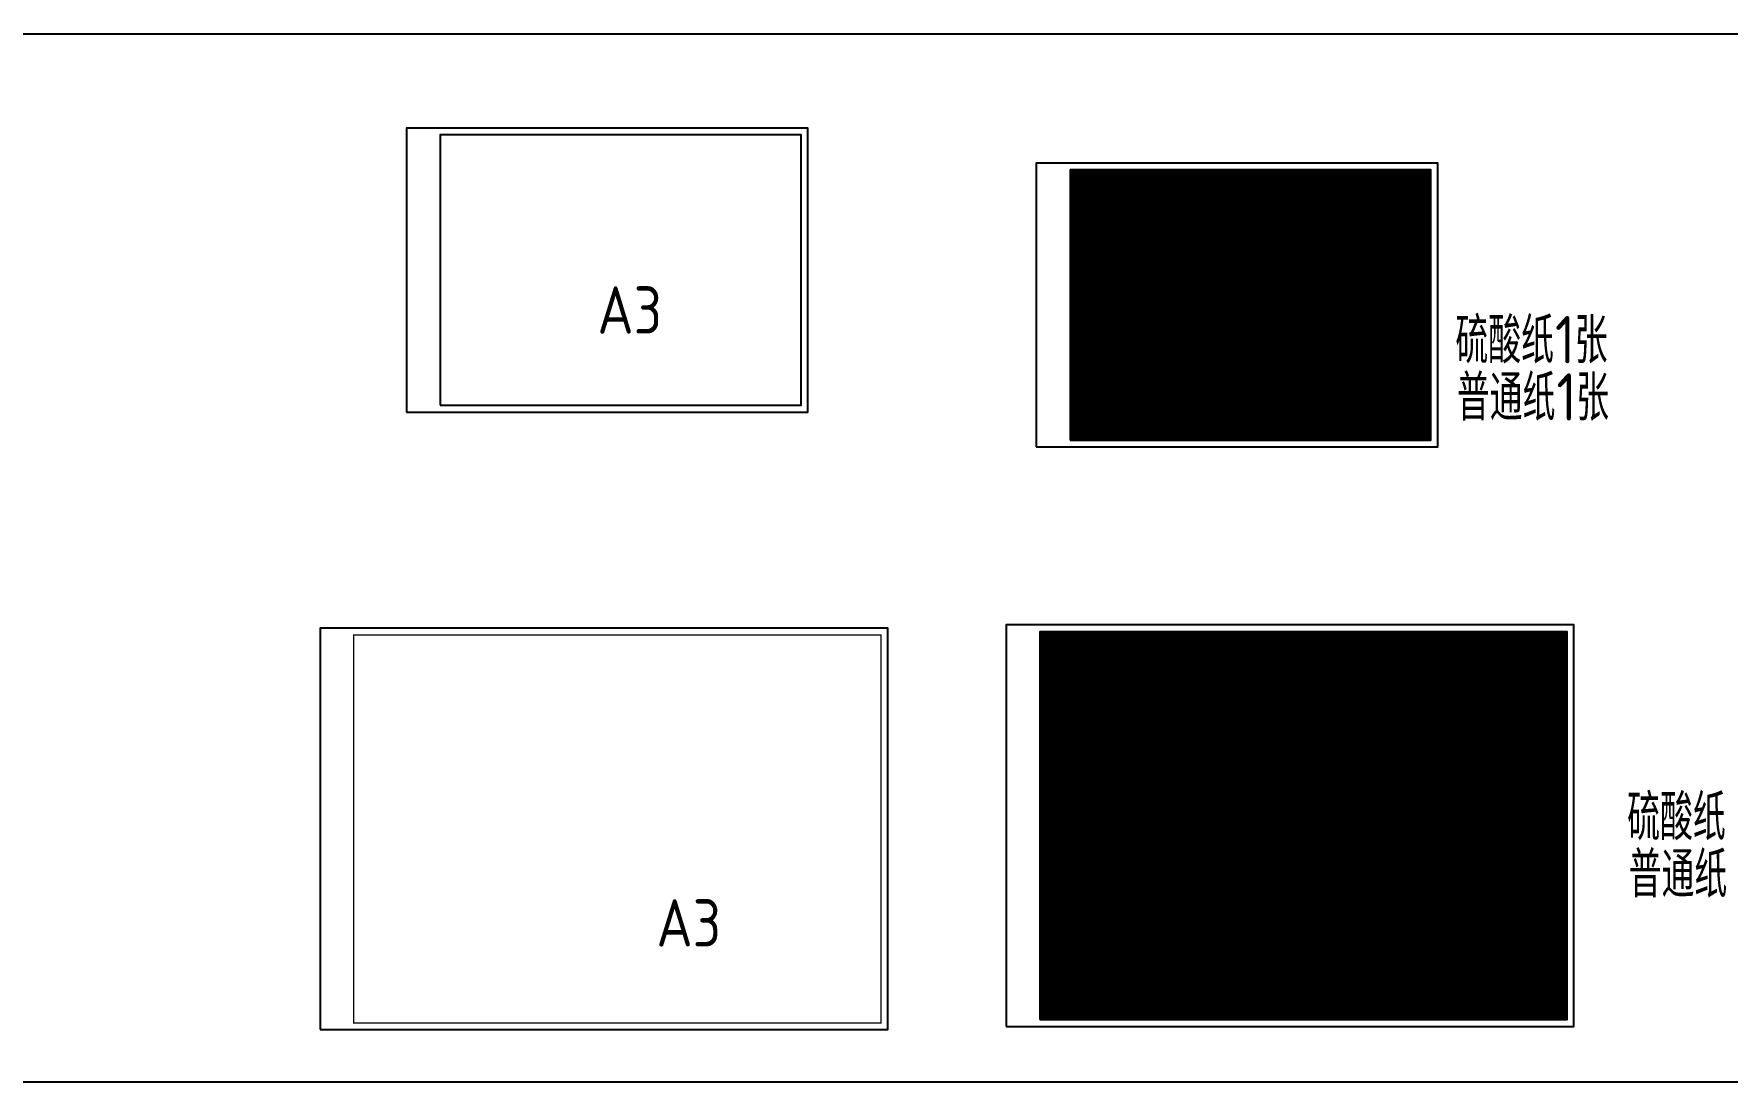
# Model space of a CAD drawing. Header units: millimetres. Extents: x 38046 to 69892, y 8139 to 15731.
# Drawn here: x 40067 to 41320, y 12621 to 13397 of the extents above; entities that cross this region are included whole.
import ezdxf

# ---------------------------------------------------------------- set-up
doc = ezdxf.new("R2010")
doc.units = ezdxf.units.MM
doc.header["$LTSCALE"] = 1000
doc.header["$MEASUREMENT"] = 0
doc.layers.get('0').update_dxf_attribs({"color": 3})
for name, color, linetype in [('PUB_TEXT', 3, 'Continuous'), ('PUB_TITLE', 4, 'Continuous'), ('图层3', 253, 'Continuous')]:
    doc.layers.add(name, color=color, linetype=linetype)
doc.layers.add('图层2', color=7, linetype='Continuous', true_color=0xd6d6d6)
doc.styles.get("Standard").update_dxf_attribs({"font": 'gbenor.shx', "bigfont": 'gbcbig.shx'})

msp = doc.modelspace()

# ---------------------------------------------------------------- linework, layer by layer
for points in [[(40834.1, 13096.3), (40834.1, 13296.3)], [(40847.5, 13096.3), (40847.5, 13296.3)], [(40860.8, 13096.3), (40860.8, 13296.3)], [(40874.1, 13096.3), (40874.1, 13296.3)], [(40887.5, 13096.3), (40887.5, 13296.3)], [(40900.8, 13096.3), (40900.8, 13296.3)], [(40914.1, 13096.3), (40914.1, 13296.3)], [(40927.5, 13096.3), (40927.5, 13296.3)], [(40940.8, 13096.3), (40940.8, 13296.3)], [(40954.1, 13096.3), (40954.1, 13296.3)], [(40954.1, 13096.3), (40954.1, 13296.3)], [(40967.5, 13096.3), (40967.5, 13296.3)], [(40980.8, 13096.3), (40980.8, 13296.3)], [(40994.1, 13096.3), (40994.1, 13296.3)], [(41007.5, 13096.3), (41007.5, 13296.3)], [(41020.8, 13096.3), (41020.8, 13296.3)], [(41034.1, 13096.3), (41034.1, 13296.3)], [(41047.5, 13096.3), (41047.5, 13296.3)], [(41060.8, 13096.3), (41060.8, 13296.3)], [(41074.1, 13096.3), (41074.1, 13296.3)], [(41087.5, 13096.3), (41087.5, 13296.3)], [(41100.8, 13283), (40833.8, 13283)], [(41100.8, 13269.6), (40833.8, 13269.6)], [(41100.8, 13256.3), (40833.8, 13256.3)], [(41100.8, 13243), (40833.8, 13243)], [(41100.8, 13229.6), (40833.8, 13229.6)], [(41100.8, 13216.3), (40833.8, 13216.3)], [(41100.8, 13203), (40833.8, 13203)], [(41100.8, 13189.6), (40833.8, 13189.6)], [(41100.8, 13176.3), (40833.8, 13176.3)], [(41100.8, 13163), (40833.8, 13163)], [(41100.8, 13149.6), (40833.8, 13149.6)], [(41100.8, 13136.3), (40833.8, 13136.3)], [(41100.8, 13123), (40833.8, 13123)], [(41100.8, 13109.6), (40833.8, 13109.6)], [(41100.8, 13096.3), (40833.8, 13096.3)], [(41100.8, 13096.3), (40833.8, 13096.3)], [(40814.9, 12667.6), (40814.9, 12954.6)], [(40828.2, 12667.6), (40828.2, 12954.6)], [(40841.5, 12667.6), (40841.5, 12954.6)], [(40854.9, 12667.6), (40854.9, 12954.6)], [(40868.2, 12667.6), (40868.2, 12954.6)], [(40881.5, 12667.6), (40881.5, 12954.6)], [(40894.9, 12667.6), (40894.9, 12954.6)], [(40894.9, 12667.6), (40894.9, 12954.6)], [(40908.2, 12667.6), (40908.2, 12954.6)], [(40921.5, 12667.6), (40921.5, 12954.6)], [(40934.9, 12667.6), (40934.9, 12954.6)], [(40934.9, 12667.6), (40934.9, 12954.6)], [(40948.2, 12667.6), (40948.2, 12954.6)], [(40961.5, 12667.6), (40961.5, 12954.6)], [(40974.9, 12667.6), (40974.9, 12954.6)], [(40988.2, 12667.6), (40988.2, 12954.6)], [(41001.5, 12667.6), (41001.5, 12954.6)], [(41014.9, 12667.6), (41014.9, 12954.6)], [(41028.2, 12667.6), (41028.2, 12954.6)], [(41041.5, 12667.6), (41041.5, 12954.6)], [(41054.9, 12667.6), (41054.9, 12954.6)], [(41054.9, 12667.6), (41054.9, 12954.6)], [(41068.2, 12667.6), (41068.2, 12954.6)], [(41081.5, 12667.6), (41081.5, 12954.6)], [(41094.9, 12667.6), (41094.9, 12954.6)], [(41108.2, 12667.6), (41108.2, 12954.6)], [(41121.5, 12667.6), (41121.5, 12954.6)], [(41134.9, 12667.6), (41134.9, 12954.6)], [(41148.2, 12667.6), (41148.2, 12954.6)], [(41161.5, 12667.6), (41161.5, 12954.6)], [(41174.9, 12667.6), (41174.9, 12954.6)], [(41188.2, 12667.6), (41188.2, 12954.6)], [(41201.5, 12941.2), (40811.5, 12941.2)], [(41201.5, 12927.9), (40811.5, 12927.9)], [(41201.5, 12914.6), (40811.5, 12914.6)], [(41201.5, 12901.2), (40811.5, 12901.2)], [(41201.5, 12887.9), (40811.5, 12887.9)], [(41201.5, 12874.6), (40811.5, 12874.6)], [(41201.5, 12861.2), (40811.5, 12861.2)], [(41201.5, 12847.9), (40811.5, 12847.9)], [(41201.5, 12834.6), (40811.5, 12834.6)], [(41201.5, 12821.2), (40811.5, 12821.2)], [(41201.5, 12807.9), (40811.5, 12807.9)], [(41201.5, 12794.6), (40811.5, 12794.6)], [(41201.5, 12781.2), (40811.5, 12781.2)], [(41201.5, 12767.9), (40811.5, 12767.9)], [(41201.5, 12754.6), (40811.5, 12754.6)], [(41201.5, 12754.6), (40811.5, 12754.6)], [(41201.5, 12754.6), (40811.5, 12754.6)], [(41201.5, 12741.2), (40811.5, 12741.2)], [(41201.5, 12727.9), (40811.5, 12727.9)], [(41201.5, 12714.6), (40811.5, 12714.6)], [(41201.5, 12701.2), (40811.5, 12701.2)], [(41201.5, 12687.9), (40811.5, 12687.9)], [(41201.5, 12674.6), (40811.5, 12674.6)]]:
    msp.add_lwpolyline(points)
at = {"layer": 'PUB_TITLE'}
for points in [[(40342.8, 13117.1), (40639.8, 13117.1), (40639.8, 13327.1), (40342.8, 13327.1)], [(40367.8, 13122.1), (40634.8, 13122.1), (40634.8, 13322.1), (40367.8, 13322.1)], [(40808.8, 13091.3), (41105.8, 13091.3), (41105.8, 13301.3), (40808.8, 13301.3)], [(40833.8, 13096.3), (41100.8, 13096.3), (41100.8, 13296.3), (40833.8, 13296.3)], [(40278.9, 12660.2), (40698.9, 12660.2), (40698.9, 12957.2), (40278.9, 12957.2)], [(40786.5, 12662.6), (41206.5, 12662.6), (41206.5, 12959.6), (40786.5, 12959.6)], [(40811.5, 12667.6), (41201.5, 12667.6), (41201.5, 12954.6), (40811.5, 12954.6)]]:
    msp.add_lwpolyline(points, close=True, dxfattribs=at)
at = {"layer": 'PUB_TITLE', "const_width": 1}
msp.add_lwpolyline([(40303.9, 12665.2), (40693.9, 12665.2), (40693.9, 12952.2), (40303.9, 12952.2)], close=True, dxfattribs=at)
at = {"layer": '图层2'}
for points in [[(41100.8, 13296.3), (40833.8, 13296.3)], [(41100.8, 13295), (40833.8, 13295)], [(41100.8, 13293.6), (40833.8, 13293.6)], [(41100.8, 13292.3), (40833.8, 13292.3)], [(40835.5, 13096.3), (40835.5, 13296.3)], [(40836.8, 13096.3), (40836.8, 13296.3)], [(40838.1, 13096.3), (40838.1, 13296.3)], [(40839.5, 13096.3), (40839.5, 13296.3)], [(40840.8, 13096.3), (40840.8, 13296.3)], [(40842.1, 13096.3), (40842.1, 13296.3)], [(40843.5, 13096.3), (40843.5, 13296.3)], [(40844.8, 13096.3), (40844.8, 13296.3)], [(40846.1, 13096.3), (40846.1, 13296.3)], [(40848.8, 13096.3), (40848.8, 13296.3)], [(40850.1, 13096.3), (40850.1, 13296.3)], [(40851.5, 13096.3), (40851.5, 13296.3)], [(40852.8, 13096.3), (40852.8, 13296.3)], [(40854.1, 13096.3), (40854.1, 13296.3)], [(40855.5, 13096.3), (40855.5, 13296.3)], [(40856.8, 13096.3), (40856.8, 13296.3)], [(40858.1, 13096.3), (40858.1, 13296.3)], [(40859.5, 13096.3), (40859.5, 13296.3)], [(40862.1, 13096.3), (40862.1, 13296.3)], [(40863.5, 13096.3), (40863.5, 13296.3)], [(40864.8, 13096.3), (40864.8, 13296.3)], [(40866.1, 13096.3), (40866.1, 13296.3)], [(40867.5, 13096.3), (40867.5, 13296.3)], [(40868.8, 13096.3), (40868.8, 13296.3)], [(40870.1, 13096.3), (40870.1, 13296.3)], [(40871.5, 13096.3), (40871.5, 13296.3)], [(40872.8, 13096.3), (40872.8, 13296.3)], [(40875.5, 13096.3), (40875.5, 13296.3)], [(40876.8, 13096.3), (40876.8, 13296.3)], [(40878.1, 13096.3), (40878.1, 13296.3)], [(40879.5, 13096.3), (40879.5, 13296.3)], [(40880.8, 13096.3), (40880.8, 13296.3)], [(40882.1, 13096.3), (40882.1, 13296.3)], [(40883.5, 13096.3), (40883.5, 13296.3)], [(40884.8, 13096.3), (40884.8, 13296.3)], [(40886.1, 13096.3), (40886.1, 13296.3)], [(40888.8, 13096.3), (40888.8, 13296.3)], [(40890.1, 13096.3), (40890.1, 13296.3)], [(40891.5, 13096.3), (40891.5, 13296.3)], [(40892.8, 13096.3), (40892.8, 13296.3)], [(40894.1, 13096.3), (40894.1, 13296.3)], [(40895.5, 13096.3), (40895.5, 13296.3)], [(40896.8, 13096.3), (40896.8, 13296.3)], [(40898.1, 13096.3), (40898.1, 13296.3)], [(40899.5, 13096.3), (40899.5, 13296.3)], [(40902.1, 13096.3), (40902.1, 13296.3)], [(40903.5, 13096.3), (40903.5, 13296.3)], [(40904.8, 13096.3), (40904.8, 13296.3)], [(40906.1, 13096.3), (40906.1, 13296.3)], [(40907.5, 13096.3), (40907.5, 13296.3)], [(40908.8, 13096.3), (40908.8, 13296.3)], [(40910.1, 13096.3), (40910.1, 13296.3)], [(40911.5, 13096.3), (40911.5, 13296.3)], [(40912.8, 13096.3), (40912.8, 13296.3)], [(40915.5, 13096.3), (40915.5, 13296.3)], [(40916.8, 13096.3), (40916.8, 13296.3)], [(40918.1, 13096.3), (40918.1, 13296.3)], [(40919.5, 13096.3), (40919.5, 13296.3)], [(40920.8, 13096.3), (40920.8, 13296.3)], [(40922.1, 13096.3), (40922.1, 13296.3)], [(40923.5, 13096.3), (40923.5, 13296.3)], [(40924.8, 13096.3), (40924.8, 13296.3)], [(40926.1, 13096.3), (40926.1, 13296.3)], [(40928.8, 13096.3), (40928.8, 13296.3)], [(40930.1, 13096.3), (40930.1, 13296.3)], [(40931.5, 13096.3), (40931.5, 13296.3)], [(40932.8, 13096.3), (40932.8, 13296.3)], [(40934.1, 13096.3), (40934.1, 13296.3)], [(40935.5, 13096.3), (40935.5, 13296.3)], [(40936.8, 13096.3), (40936.8, 13296.3)], [(40938.1, 13096.3), (40938.1, 13296.3)], [(40939.5, 13096.3), (40939.5, 13296.3)], [(40942.1, 13096.3), (40942.1, 13296.3)], [(40943.5, 13096.3), (40943.5, 13296.3)], [(40944.8, 13096.3), (40944.8, 13296.3)], [(40946.1, 13096.3), (40946.1, 13296.3)], [(40947.5, 13096.3), (40947.5, 13296.3)], [(40948.8, 13096.3), (40948.8, 13296.3)], [(40950.1, 13096.3), (40950.1, 13296.3)], [(40951.5, 13096.3), (40951.5, 13296.3)], [(40952.8, 13096.3), (40952.8, 13296.3)], [(40955.5, 13096.3), (40955.5, 13296.3)], [(40956.8, 13096.3), (40956.8, 13296.3)], [(40958.1, 13096.3), (40958.1, 13296.3)], [(40959.5, 13096.3), (40959.5, 13296.3)], [(40960.8, 13096.3), (40960.8, 13296.3)], [(40962.1, 13096.3), (40962.1, 13296.3)], [(40963.5, 13096.3), (40963.5, 13296.3)], [(40964.8, 13096.3), (40964.8, 13296.3)], [(40966.1, 13096.3), (40966.1, 13296.3)], [(40968.8, 13096.3), (40968.8, 13296.3)], [(40970.1, 13096.3), (40970.1, 13296.3)], [(40971.5, 13096.3), (40971.5, 13296.3)], [(40972.8, 13096.3), (40972.8, 13296.3)], [(40974.1, 13096.3), (40974.1, 13296.3)], [(40975.5, 13096.3), (40975.5, 13296.3)], [(40976.8, 13096.3), (40976.8, 13296.3)], [(40978.1, 13096.3), (40978.1, 13296.3)], [(40979.5, 13096.3), (40979.5, 13296.3)], [(40982.1, 13096.3), (40982.1, 13296.3)], [(40983.5, 13096.3), (40983.5, 13296.3)], [(40984.8, 13096.3), (40984.8, 13296.3)], [(40986.1, 13096.3), (40986.1, 13296.3)], [(40987.5, 13096.3), (40987.5, 13296.3)], [(40988.8, 13096.3), (40988.8, 13296.3)], [(40990.1, 13096.3), (40990.1, 13296.3)], [(40991.5, 13096.3), (40991.5, 13296.3)], [(40992.8, 13096.3), (40992.8, 13296.3)], [(40995.5, 13096.3), (40995.5, 13296.3)], [(40996.8, 13096.3), (40996.8, 13296.3)], [(40998.1, 13096.3), (40998.1, 13296.3)], [(40999.5, 13096.3), (40999.5, 13296.3)], [(41000.8, 13096.3), (41000.8, 13296.3)], [(41002.1, 13096.3), (41002.1, 13296.3)], [(41003.5, 13096.3), (41003.5, 13296.3)], [(41004.8, 13096.3), (41004.8, 13296.3)], [(41006.1, 13096.3), (41006.1, 13296.3)], [(41008.8, 13096.3), (41008.8, 13296.3)], [(41010.1, 13096.3), (41010.1, 13296.3)], [(41011.5, 13096.3), (41011.5, 13296.3)], [(41012.8, 13096.3), (41012.8, 13296.3)], [(41014.1, 13096.3), (41014.1, 13296.3)], [(41015.5, 13096.3), (41015.5, 13296.3)], [(41016.8, 13096.3), (41016.8, 13296.3)], [(41018.1, 13096.3), (41018.1, 13296.3)], [(41019.5, 13096.3), (41019.5, 13296.3)], [(41022.1, 13096.3), (41022.1, 13296.3)], [(41023.5, 13096.3), (41023.5, 13296.3)], [(41024.8, 13096.3), (41024.8, 13296.3)], [(41026.1, 13096.3), (41026.1, 13296.3)], [(41027.5, 13096.3), (41027.5, 13296.3)], [(41028.8, 13096.3), (41028.8, 13296.3)], [(41030.1, 13096.3), (41030.1, 13296.3)], [(41031.5, 13096.3), (41031.5, 13296.3)], [(41032.8, 13096.3), (41032.8, 13296.3)], [(41035.5, 13096.3), (41035.5, 13296.3)], [(41036.8, 13096.3), (41036.8, 13296.3)], [(41038.1, 13096.3), (41038.1, 13296.3)], [(41039.5, 13096.3), (41039.5, 13296.3)], [(41040.8, 13096.3), (41040.8, 13296.3)], [(41042.1, 13096.3), (41042.1, 13296.3)], [(41043.5, 13096.3), (41043.5, 13296.3)], [(41044.8, 13096.3), (41044.8, 13296.3)], [(41046.1, 13096.3), (41046.1, 13296.3)], [(41048.8, 13096.3), (41048.8, 13296.3)], [(41050.1, 13096.3), (41050.1, 13296.3)], [(41051.5, 13096.3), (41051.5, 13296.3)], [(41052.8, 13096.3), (41052.8, 13296.3)], [(41054.1, 13096.3), (41054.1, 13296.3)], [(41055.5, 13096.3), (41055.5, 13296.3)], [(41056.8, 13096.3), (41056.8, 13296.3)], [(41058.1, 13096.3), (41058.1, 13296.3)], [(41059.5, 13096.3), (41059.5, 13296.3)], [(41062.1, 13096.3), (41062.1, 13296.3)], [(41063.5, 13096.3), (41063.5, 13296.3)], [(41064.8, 13096.3), (41064.8, 13296.3)], [(41066.1, 13096.3), (41066.1, 13296.3)], [(41067.5, 13096.3), (41067.5, 13296.3)], [(41068.8, 13096.3), (41068.8, 13296.3)], [(41070.1, 13096.3), (41070.1, 13296.3)], [(41071.5, 13096.3), (41071.5, 13296.3)], [(41072.8, 13096.3), (41072.8, 13296.3)], [(41075.5, 13096.3), (41075.5, 13296.3)], [(41076.8, 13096.3), (41076.8, 13296.3)], [(41078.1, 13096.3), (41078.1, 13296.3)], [(41079.5, 13096.3), (41079.5, 13296.3)], [(41080.8, 13096.3), (41080.8, 13296.3)], [(41082.1, 13096.3), (41082.1, 13296.3)], [(41083.5, 13096.3), (41083.5, 13296.3)], [(41084.8, 13096.3), (41084.8, 13296.3)], [(41086.1, 13096.3), (41086.1, 13296.3)], [(41088.8, 13096.3), (41088.8, 13296.3)], [(41090.1, 13096.3), (41090.1, 13296.3)], [(41091.5, 13096.3), (41091.5, 13296.3)], [(41092.8, 13096.3), (41092.8, 13296.3)], [(41094.1, 13096.3), (41094.1, 13296.3)], [(41095.5, 13096.3), (41095.5, 13296.3)], [(41096.8, 13096.3), (41096.8, 13296.3)], [(41098.1, 13096.3), (41098.1, 13296.3)], [(41099.5, 13096.3), (41099.5, 13296.3)], [(41100.8, 13096.3), (41100.8, 13296.3)], [(41100.8, 13291), (40833.8, 13291)], [(41100.8, 13289.6), (40833.8, 13289.6)], [(41100.8, 13288.3), (40833.8, 13288.3)], [(41100.8, 13287), (40833.8, 13287)], [(41100.8, 13285.6), (40833.8, 13285.6)], [(41100.8, 13284.3), (40833.8, 13284.3)], [(41100.8, 13281.6), (40833.8, 13281.6)], [(41100.8, 13280.3), (40833.8, 13280.3)], [(41100.8, 13279), (40833.8, 13279)], [(41100.8, 13277.6), (40833.8, 13277.6)], [(41100.8, 13276.3), (40833.8, 13276.3)], [(41100.8, 13275), (40833.8, 13275)], [(41100.8, 13273.6), (40833.8, 13273.6)], [(41100.8, 13272.3), (40833.8, 13272.3)], [(41100.8, 13271), (40833.8, 13271)], [(41100.8, 13268.3), (40833.8, 13268.3)], [(41100.8, 13267), (40833.8, 13267)], [(41100.8, 13265.6), (40833.8, 13265.6)], [(41100.8, 13264.3), (40833.8, 13264.3)], [(41100.8, 13263), (40833.8, 13263)], [(41100.8, 13261.6), (40833.8, 13261.6)], [(41100.8, 13260.3), (40833.8, 13260.3)], [(41100.8, 13259), (40833.8, 13259)], [(41100.8, 13257.6), (40833.8, 13257.6)], [(41100.8, 13255), (40833.8, 13255)], [(41100.8, 13253.6), (40833.8, 13253.6)], [(41100.8, 13252.3), (40833.8, 13252.3)], [(41100.8, 13251), (40833.8, 13251)], [(41100.8, 13249.6), (40833.8, 13249.6)], [(41100.8, 13248.3), (40833.8, 13248.3)], [(41100.8, 13247), (40833.8, 13247)], [(41100.8, 13245.6), (40833.8, 13245.6)], [(41100.8, 13244.3), (40833.8, 13244.3)], [(41100.8, 13241.6), (40833.8, 13241.6)], [(41100.8, 13240.3), (40833.8, 13240.3)], [(41100.8, 13239), (40833.8, 13239)], [(41100.8, 13237.6), (40833.8, 13237.6)], [(41100.8, 13236.3), (40833.8, 13236.3)], [(41100.8, 13235), (40833.8, 13235)], [(41100.8, 13233.6), (40833.8, 13233.6)], [(41100.8, 13232.3), (40833.8, 13232.3)], [(41100.8, 13231), (40833.8, 13231)], [(41100.8, 13228.3), (40833.8, 13228.3)], [(41100.8, 13227), (40833.8, 13227)], [(41100.8, 13225.6), (40833.8, 13225.6)], [(41100.8, 13224.3), (40833.8, 13224.3)], [(41100.8, 13223), (40833.8, 13223)], [(41100.8, 13221.6), (40833.8, 13221.6)], [(41100.8, 13220.3), (40833.8, 13220.3)], [(41100.8, 13219), (40833.8, 13219)], [(41100.8, 13217.6), (40833.8, 13217.6)], [(41100.8, 13215), (40833.8, 13215)], [(41100.8, 13213.6), (40833.8, 13213.6)], [(41100.8, 13212.3), (40833.8, 13212.3)], [(41100.8, 13211), (40833.8, 13211)], [(41100.8, 13209.6), (40833.8, 13209.6)], [(41100.8, 13208.3), (40833.8, 13208.3)], [(41100.8, 13207), (40833.8, 13207)], [(41100.8, 13205.6), (40833.8, 13205.6)], [(41100.8, 13204.3), (40833.8, 13204.3)], [(41100.8, 13201.6), (40833.8, 13201.6)], [(41100.8, 13200.3), (40833.8, 13200.3)], [(41100.8, 13199), (40833.8, 13199)], [(41100.8, 13197.6), (40833.8, 13197.6)], [(41100.8, 13196.3), (40833.8, 13196.3)], [(41100.8, 13195), (40833.8, 13195)], [(41100.8, 13193.6), (40833.8, 13193.6)], [(41100.8, 13192.3), (40833.8, 13192.3)], [(41100.8, 13191), (40833.8, 13191)], [(41100.8, 13188.3), (40833.8, 13188.3)], [(41100.8, 13187), (40833.8, 13187)], [(41100.8, 13185.6), (40833.8, 13185.6)], [(41100.8, 13184.3), (40833.8, 13184.3)], [(41100.8, 13183), (40833.8, 13183)], [(41100.8, 13181.6), (40833.8, 13181.6)], [(41100.8, 13180.3), (40833.8, 13180.3)], [(41100.8, 13179), (40833.8, 13179)], [(41100.8, 13177.6), (40833.8, 13177.6)], [(41100.8, 13175), (40833.8, 13175)], [(41100.8, 13173.6), (40833.8, 13173.6)], [(41100.8, 13172.3), (40833.8, 13172.3)], [(41100.8, 13171), (40833.8, 13171)], [(41100.8, 13169.6), (40833.8, 13169.6)], [(41100.8, 13168.3), (40833.8, 13168.3)], [(41100.8, 13167), (40833.8, 13167)], [(41100.8, 13165.6), (40833.8, 13165.6)], [(41100.8, 13164.3), (40833.8, 13164.3)], [(41100.8, 13161.6), (40833.8, 13161.6)], [(41100.8, 13160.3), (40833.8, 13160.3)], [(41100.8, 13159), (40833.8, 13159)], [(41100.8, 13157.6), (40833.8, 13157.6)], [(41100.8, 13156.3), (40833.8, 13156.3)], [(41100.8, 13155), (40833.8, 13155)], [(41100.8, 13153.6), (40833.8, 13153.6)], [(41100.8, 13152.3), (40833.8, 13152.3)], [(41100.8, 13151), (40833.8, 13151)], [(41100.8, 13148.3), (40833.8, 13148.3)], [(41100.8, 13147), (40833.8, 13147)], [(41100.8, 13145.6), (40833.8, 13145.6)], [(41100.8, 13144.3), (40833.8, 13144.3)], [(41100.8, 13143), (40833.8, 13143)], [(41100.8, 13141.6), (40833.8, 13141.6)], [(41100.8, 13140.3), (40833.8, 13140.3)], [(41100.8, 13139), (40833.8, 13139)], [(41100.8, 13137.6), (40833.8, 13137.6)], [(41100.8, 13135), (40833.8, 13135)], [(41100.8, 13133.6), (40833.8, 13133.6)], [(41100.8, 13132.3), (40833.8, 13132.3)], [(41100.8, 13131), (40833.8, 13131)], [(41100.8, 13129.6), (40833.8, 13129.6)], [(41100.8, 13128.3), (40833.8, 13128.3)], [(41100.8, 13127), (40833.8, 13127)], [(41100.8, 13125.6), (40833.8, 13125.6)], [(41100.8, 13124.3), (40833.8, 13124.3)], [(41100.8, 13121.6), (40833.8, 13121.6)], [(41100.8, 13120.3), (40833.8, 13120.3)], [(41100.8, 13119), (40833.8, 13119)], [(41100.8, 13117.6), (40833.8, 13117.6)], [(41100.8, 13116.3), (40833.8, 13116.3)], [(41100.8, 13115), (40833.8, 13115)], [(41100.8, 13113.6), (40833.8, 13113.6)], [(41100.8, 13112.3), (40833.8, 13112.3)], [(41100.8, 13111), (40833.8, 13111)], [(41100.8, 13108.3), (40833.8, 13108.3)], [(41100.8, 13107), (40833.8, 13107)], [(41100.8, 13105.6), (40833.8, 13105.6)], [(41100.8, 13104.3), (40833.8, 13104.3)], [(41100.8, 13103), (40833.8, 13103)], [(41100.8, 13101.6), (40833.8, 13101.6)], [(41100.8, 13100.3), (40833.8, 13100.3)], [(41100.8, 13099), (40833.8, 13099)], [(41100.8, 13097.6), (40833.8, 13097.6)], [(41201.5, 12954.6), (40811.5, 12954.6)], [(40812.2, 12667.6), (40812.2, 12954.6)], [(40813.5, 12667.6), (40813.5, 12954.6)], [(40816.2, 12667.6), (40816.2, 12954.6)], [(40817.5, 12667.6), (40817.5, 12954.6)], [(40818.9, 12667.6), (40818.9, 12954.6)], [(40820.2, 12667.6), (40820.2, 12954.6)], [(40821.5, 12667.6), (40821.5, 12954.6)], [(40822.9, 12667.6), (40822.9, 12954.6)], [(40824.2, 12667.6), (40824.2, 12954.6)], [(40825.5, 12667.6), (40825.5, 12954.6)], [(40826.9, 12667.6), (40826.9, 12954.6)], [(40829.5, 12667.6), (40829.5, 12954.6)], [(40830.9, 12667.6), (40830.9, 12954.6)], [(40832.2, 12667.6), (40832.2, 12954.6)], [(40833.5, 12667.6), (40833.5, 12954.6)], [(40834.9, 12667.6), (40834.9, 12954.6)], [(40836.2, 12667.6), (40836.2, 12954.6)], [(40837.5, 12667.6), (40837.5, 12954.6)], [(40838.9, 12667.6), (40838.9, 12954.6)], [(40840.2, 12667.6), (40840.2, 12954.6)], [(40842.9, 12667.6), (40842.9, 12954.6)], [(40844.2, 12667.6), (40844.2, 12954.6)], [(40845.5, 12667.6), (40845.5, 12954.6)], [(40846.9, 12667.6), (40846.9, 12954.6)], [(40848.2, 12667.6), (40848.2, 12954.6)], [(40849.5, 12667.6), (40849.5, 12954.6)], [(40850.9, 12667.6), (40850.9, 12954.6)], [(40852.2, 12667.6), (40852.2, 12954.6)], [(40853.5, 12667.6), (40853.5, 12954.6)], [(40856.2, 12667.6), (40856.2, 12954.6)], [(40857.5, 12667.6), (40857.5, 12954.6)], [(40858.9, 12667.6), (40858.9, 12954.6)], [(40860.2, 12667.6), (40860.2, 12954.6)], [(40861.5, 12667.6), (40861.5, 12954.6)], [(40862.9, 12667.6), (40862.9, 12954.6)], [(40864.2, 12667.6), (40864.2, 12954.6)], [(40865.5, 12667.6), (40865.5, 12954.6)], [(40866.9, 12667.6), (40866.9, 12954.6)], [(40869.5, 12667.6), (40869.5, 12954.6)], [(40870.9, 12667.6), (40870.9, 12954.6)], [(40872.2, 12667.6), (40872.2, 12954.6)], [(40873.5, 12667.6), (40873.5, 12954.6)], [(40874.9, 12667.6), (40874.9, 12954.6)], [(40876.2, 12667.6), (40876.2, 12954.6)], [(40877.5, 12667.6), (40877.5, 12954.6)], [(40878.9, 12667.6), (40878.9, 12954.6)], [(40880.2, 12667.6), (40880.2, 12954.6)], [(40882.9, 12667.6), (40882.9, 12954.6)], [(40884.2, 12667.6), (40884.2, 12954.6)], [(40885.5, 12667.6), (40885.5, 12954.6)], [(40886.9, 12667.6), (40886.9, 12954.6)], [(40888.2, 12667.6), (40888.2, 12954.6)], [(40889.5, 12667.6), (40889.5, 12954.6)], [(40890.9, 12667.6), (40890.9, 12954.6)], [(40892.2, 12667.6), (40892.2, 12954.6)], [(40893.5, 12667.6), (40893.5, 12954.6)], [(40896.2, 12667.6), (40896.2, 12954.6)], [(40897.5, 12667.6), (40897.5, 12954.6)], [(40898.9, 12667.6), (40898.9, 12954.6)], [(40900.2, 12667.6), (40900.2, 12954.6)], [(40901.5, 12667.6), (40901.5, 12954.6)], [(40902.9, 12667.6), (40902.9, 12954.6)], [(40904.2, 12667.6), (40904.2, 12954.6)], [(40905.5, 12667.6), (40905.5, 12954.6)], [(40906.9, 12667.6), (40906.9, 12954.6)], [(40909.5, 12667.6), (40909.5, 12954.6)], [(40910.9, 12667.6), (40910.9, 12954.6)], [(40912.2, 12667.6), (40912.2, 12954.6)], [(40913.5, 12667.6), (40913.5, 12954.6)], [(40914.9, 12667.6), (40914.9, 12954.6)], [(40916.2, 12667.6), (40916.2, 12954.6)], [(40917.5, 12667.6), (40917.5, 12954.6)], [(40918.9, 12667.6), (40918.9, 12954.6)], [(40920.2, 12667.6), (40920.2, 12954.6)], [(40922.9, 12667.6), (40922.9, 12954.6)], [(40924.2, 12667.6), (40924.2, 12954.6)], [(40925.5, 12667.6), (40925.5, 12954.6)], [(40926.9, 12667.6), (40926.9, 12954.6)], [(40928.2, 12667.6), (40928.2, 12954.6)], [(40929.5, 12667.6), (40929.5, 12954.6)], [(40930.9, 12667.6), (40930.9, 12954.6)], [(40932.2, 12667.6), (40932.2, 12954.6)], [(40933.5, 12667.6), (40933.5, 12954.6)], [(40936.2, 12667.6), (40936.2, 12954.6)], [(40937.5, 12667.6), (40937.5, 12954.6)], [(40938.9, 12667.6), (40938.9, 12954.6)], [(40940.2, 12667.6), (40940.2, 12954.6)], [(40941.5, 12667.6), (40941.5, 12954.6)], [(40942.9, 12667.6), (40942.9, 12954.6)], [(40944.2, 12667.6), (40944.2, 12954.6)], [(40945.5, 12667.6), (40945.5, 12954.6)], [(40946.9, 12667.6), (40946.9, 12954.6)], [(40949.5, 12667.6), (40949.5, 12954.6)], [(40950.9, 12667.6), (40950.9, 12954.6)], [(40952.2, 12667.6), (40952.2, 12954.6)], [(40953.5, 12667.6), (40953.5, 12954.6)], [(40954.9, 12667.6), (40954.9, 12954.6)], [(40956.2, 12667.6), (40956.2, 12954.6)], [(40957.5, 12667.6), (40957.5, 12954.6)], [(40958.9, 12667.6), (40958.9, 12954.6)], [(40960.2, 12667.6), (40960.2, 12954.6)], [(40962.9, 12667.6), (40962.9, 12954.6)], [(40964.2, 12667.6), (40964.2, 12954.6)], [(40965.5, 12667.6), (40965.5, 12954.6)], [(40966.9, 12667.6), (40966.9, 12954.6)], [(40968.2, 12667.6), (40968.2, 12954.6)], [(40969.5, 12667.6), (40969.5, 12954.6)], [(40970.9, 12667.6), (40970.9, 12954.6)], [(40972.2, 12667.6), (40972.2, 12954.6)], [(40973.5, 12667.6), (40973.5, 12954.6)], [(40976.2, 12667.6), (40976.2, 12954.6)], [(40977.5, 12667.6), (40977.5, 12954.6)], [(40978.9, 12667.6), (40978.9, 12954.6)], [(40980.2, 12667.6), (40980.2, 12954.6)], [(40981.5, 12667.6), (40981.5, 12954.6)], [(40982.9, 12667.6), (40982.9, 12954.6)], [(40984.2, 12667.6), (40984.2, 12954.6)], [(40985.5, 12667.6), (40985.5, 12954.6)], [(40986.9, 12667.6), (40986.9, 12954.6)], [(40989.5, 12667.6), (40989.5, 12954.6)], [(40990.9, 12667.6), (40990.9, 12954.6)], [(40992.2, 12667.6), (40992.2, 12954.6)], [(40993.5, 12667.6), (40993.5, 12954.6)], [(40994.9, 12667.6), (40994.9, 12954.6)], [(40996.2, 12667.6), (40996.2, 12954.6)], [(40997.5, 12667.6), (40997.5, 12954.6)], [(40998.9, 12667.6), (40998.9, 12954.6)], [(41000.2, 12667.6), (41000.2, 12954.6)], [(41002.9, 12667.6), (41002.9, 12954.6)], [(41004.2, 12667.6), (41004.2, 12954.6)], [(41005.5, 12667.6), (41005.5, 12954.6)], [(41006.9, 12667.6), (41006.9, 12954.6)], [(41008.2, 12667.6), (41008.2, 12954.6)], [(41009.5, 12667.6), (41009.5, 12954.6)], [(41010.9, 12667.6), (41010.9, 12954.6)], [(41012.2, 12667.6), (41012.2, 12954.6)], [(41013.5, 12667.6), (41013.5, 12954.6)], [(41016.2, 12667.6), (41016.2, 12954.6)], [(41017.5, 12667.6), (41017.5, 12954.6)], [(41018.9, 12667.6), (41018.9, 12954.6)], [(41020.2, 12667.6), (41020.2, 12954.6)], [(41021.5, 12667.6), (41021.5, 12954.6)], [(41022.9, 12667.6), (41022.9, 12954.6)], [(41024.2, 12667.6), (41024.2, 12954.6)], [(41025.5, 12667.6), (41025.5, 12954.6)], [(41026.9, 12667.6), (41026.9, 12954.6)], [(41029.5, 12667.6), (41029.5, 12954.6)], [(41030.9, 12667.6), (41030.9, 12954.6)], [(41032.2, 12667.6), (41032.2, 12954.6)], [(41033.5, 12667.6), (41033.5, 12954.6)], [(41034.9, 12667.6), (41034.9, 12954.6)], [(41036.2, 12667.6), (41036.2, 12954.6)], [(41037.5, 12667.6), (41037.5, 12954.6)], [(41038.9, 12667.6), (41038.9, 12954.6)], [(41040.2, 12667.6), (41040.2, 12954.6)], [(41042.9, 12667.6), (41042.9, 12954.6)], [(41044.2, 12667.6), (41044.2, 12954.6)], [(41045.5, 12667.6), (41045.5, 12954.6)], [(41046.9, 12667.6), (41046.9, 12954.6)], [(41048.2, 12667.6), (41048.2, 12954.6)], [(41049.5, 12667.6), (41049.5, 12954.6)], [(41050.9, 12667.6), (41050.9, 12954.6)], [(41052.2, 12667.6), (41052.2, 12954.6)], [(41053.5, 12667.6), (41053.5, 12954.6)], [(41056.2, 12667.6), (41056.2, 12954.6)], [(41057.5, 12667.6), (41057.5, 12954.6)], [(41058.9, 12667.6), (41058.9, 12954.6)], [(41060.2, 12667.6), (41060.2, 12954.6)], [(41061.5, 12667.6), (41061.5, 12954.6)], [(41062.9, 12667.6), (41062.9, 12954.6)], [(41064.2, 12667.6), (41064.2, 12954.6)], [(41065.5, 12667.6), (41065.5, 12954.6)], [(41066.9, 12667.6), (41066.9, 12954.6)], [(41069.5, 12667.6), (41069.5, 12954.6)], [(41070.9, 12667.6), (41070.9, 12954.6)], [(41072.2, 12667.6), (41072.2, 12954.6)], [(41073.5, 12667.6), (41073.5, 12954.6)], [(41074.9, 12667.6), (41074.9, 12954.6)], [(41076.2, 12667.6), (41076.2, 12954.6)], [(41077.5, 12667.6), (41077.5, 12954.6)], [(41078.9, 12667.6), (41078.9, 12954.6)], [(41080.2, 12667.6), (41080.2, 12954.6)], [(41082.9, 12667.6), (41082.9, 12954.6)], [(41084.2, 12667.6), (41084.2, 12954.6)], [(41085.5, 12667.6), (41085.5, 12954.6)], [(41086.9, 12667.6), (41086.9, 12954.6)], [(41088.2, 12667.6), (41088.2, 12954.6)], [(41089.5, 12667.6), (41089.5, 12954.6)], [(41090.9, 12667.6), (41090.9, 12954.6)], [(41092.2, 12667.6), (41092.2, 12954.6)], [(41093.5, 12667.6), (41093.5, 12954.6)], [(41096.2, 12667.6), (41096.2, 12954.6)], [(41097.5, 12667.6), (41097.5, 12954.6)], [(41098.9, 12667.6), (41098.9, 12954.6)], [(41100.2, 12667.6), (41100.2, 12954.6)], [(41101.5, 12667.6), (41101.5, 12954.6)], [(41102.9, 12667.6), (41102.9, 12954.6)], [(41104.2, 12667.6), (41104.2, 12954.6)], [(41105.5, 12667.6), (41105.5, 12954.6)], [(41106.9, 12667.6), (41106.9, 12954.6)], [(41109.5, 12667.6), (41109.5, 12954.6)], [(41110.9, 12667.6), (41110.9, 12954.6)], [(41112.2, 12667.6), (41112.2, 12954.6)], [(41113.5, 12667.6), (41113.5, 12954.6)], [(41114.9, 12667.6), (41114.9, 12954.6)], [(41116.2, 12667.6), (41116.2, 12954.6)], [(41117.5, 12667.6), (41117.5, 12954.6)], [(41118.9, 12667.6), (41118.9, 12954.6)], [(41120.2, 12667.6), (41120.2, 12954.6)], [(41122.9, 12667.6), (41122.9, 12954.6)], [(41124.2, 12667.6), (41124.2, 12954.6)], [(41125.5, 12667.6), (41125.5, 12954.6)], [(41126.9, 12667.6), (41126.9, 12954.6)], [(41128.2, 12667.6), (41128.2, 12954.6)], [(41129.5, 12667.6), (41129.5, 12954.6)], [(41130.9, 12667.6), (41130.9, 12954.6)], [(41132.2, 12667.6), (41132.2, 12954.6)], [(41133.5, 12667.6), (41133.5, 12954.6)], [(41136.2, 12667.6), (41136.2, 12954.6)], [(41137.5, 12667.6), (41137.5, 12954.6)], [(41138.9, 12667.6), (41138.9, 12954.6)], [(41140.2, 12667.6), (41140.2, 12954.6)], [(41141.5, 12667.6), (41141.5, 12954.6)], [(41142.9, 12667.6), (41142.9, 12954.6)], [(41144.2, 12667.6), (41144.2, 12954.6)], [(41145.5, 12667.6), (41145.5, 12954.6)], [(41146.9, 12667.6), (41146.9, 12954.6)], [(41149.5, 12667.6), (41149.5, 12954.6)], [(41150.9, 12667.6), (41150.9, 12954.6)], [(41152.2, 12667.6), (41152.2, 12954.6)], [(41153.5, 12667.6), (41153.5, 12954.6)], [(41154.9, 12667.6), (41154.9, 12954.6)], [(41156.2, 12667.6), (41156.2, 12954.6)], [(41157.5, 12667.6), (41157.5, 12954.6)], [(41158.9, 12667.6), (41158.9, 12954.6)], [(41160.2, 12667.6), (41160.2, 12954.6)], [(41162.9, 12667.6), (41162.9, 12954.6)], [(41164.2, 12667.6), (41164.2, 12954.6)], [(41165.5, 12667.6), (41165.5, 12954.6)], [(41166.9, 12667.6), (41166.9, 12954.6)], [(41168.2, 12667.6), (41168.2, 12954.6)], [(41169.5, 12667.6), (41169.5, 12954.6)], [(41170.9, 12667.6), (41170.9, 12954.6)], [(41172.2, 12667.6), (41172.2, 12954.6)], [(41173.5, 12667.6), (41173.5, 12954.6)], [(41176.2, 12667.6), (41176.2, 12954.6)], [(41177.5, 12667.6), (41177.5, 12954.6)], [(41178.9, 12667.6), (41178.9, 12954.6)], [(41180.2, 12667.6), (41180.2, 12954.6)], [(41181.5, 12667.6), (41181.5, 12954.6)], [(41182.9, 12667.6), (41182.9, 12954.6)], [(41184.2, 12667.6), (41184.2, 12954.6)], [(41185.5, 12667.6), (41185.5, 12954.6)], [(41186.9, 12667.6), (41186.9, 12954.6)], [(41189.5, 12667.6), (41189.5, 12954.6)], [(41190.9, 12667.6), (41190.9, 12954.6)], [(41192.2, 12667.6), (41192.2, 12954.6)], [(41193.5, 12667.6), (41193.5, 12954.6)], [(41194.9, 12667.6), (41194.9, 12954.6)], [(41196.2, 12667.6), (41196.2, 12954.6)], [(41197.5, 12667.6), (41197.5, 12954.6)], [(41198.9, 12667.6), (41198.9, 12954.6)], [(41200.2, 12667.6), (41200.2, 12954.6)], [(41201.5, 12667.6), (41201.5, 12954.6)], [(41201.5, 12953.2), (40811.5, 12953.2)], [(41201.5, 12951.9), (40811.5, 12951.9)], [(41201.5, 12950.6), (40811.5, 12950.6)], [(41201.5, 12949.2), (40811.5, 12949.2)], [(41201.5, 12947.9), (40811.5, 12947.9)], [(41201.5, 12946.6), (40811.5, 12946.6)], [(41201.5, 12945.2), (40811.5, 12945.2)], [(41201.5, 12943.9), (40811.5, 12943.9)], [(41201.5, 12942.6), (40811.5, 12942.6)], [(41201.5, 12939.9), (40811.5, 12939.9)], [(41201.5, 12938.6), (40811.5, 12938.6)], [(41201.5, 12937.2), (40811.5, 12937.2)], [(41201.5, 12935.9), (40811.5, 12935.9)], [(41201.5, 12934.6), (40811.5, 12934.6)], [(41201.5, 12933.2), (40811.5, 12933.2)], [(41201.5, 12931.9), (40811.5, 12931.9)], [(41201.5, 12930.6), (40811.5, 12930.6)], [(41201.5, 12929.2), (40811.5, 12929.2)], [(41201.5, 12926.6), (40811.5, 12926.6)], [(41201.5, 12925.2), (40811.5, 12925.2)], [(41201.5, 12923.9), (40811.5, 12923.9)], [(41201.5, 12922.6), (40811.5, 12922.6)], [(41201.5, 12921.2), (40811.5, 12921.2)], [(41201.5, 12919.9), (40811.5, 12919.9)], [(41201.5, 12918.6), (40811.5, 12918.6)], [(41201.5, 12917.2), (40811.5, 12917.2)], [(41201.5, 12915.9), (40811.5, 12915.9)], [(41201.5, 12913.2), (40811.5, 12913.2)], [(41201.5, 12911.9), (40811.5, 12911.9)], [(41201.5, 12910.6), (40811.5, 12910.6)], [(41201.5, 12909.2), (40811.5, 12909.2)], [(41201.5, 12907.9), (40811.5, 12907.9)], [(41201.5, 12906.6), (40811.5, 12906.6)], [(41201.5, 12905.2), (40811.5, 12905.2)], [(41201.5, 12903.9), (40811.5, 12903.9)], [(41201.5, 12902.6), (40811.5, 12902.6)], [(41201.5, 12899.9), (40811.5, 12899.9)], [(41201.5, 12898.6), (40811.5, 12898.6)], [(41201.5, 12897.2), (40811.5, 12897.2)], [(41201.5, 12895.9), (40811.5, 12895.9)], [(41201.5, 12894.6), (40811.5, 12894.6)], [(41201.5, 12893.2), (40811.5, 12893.2)], [(41201.5, 12891.9), (40811.5, 12891.9)], [(41201.5, 12890.6), (40811.5, 12890.6)], [(41201.5, 12889.2), (40811.5, 12889.2)], [(41201.5, 12886.6), (40811.5, 12886.6)], [(41201.5, 12885.2), (40811.5, 12885.2)], [(41201.5, 12883.9), (40811.5, 12883.9)], [(41201.5, 12882.6), (40811.5, 12882.6)], [(41201.5, 12881.2), (40811.5, 12881.2)], [(41201.5, 12879.9), (40811.5, 12879.9)], [(41201.5, 12878.6), (40811.5, 12878.6)], [(41201.5, 12877.2), (40811.5, 12877.2)], [(41201.5, 12875.9), (40811.5, 12875.9)], [(41201.5, 12873.2), (40811.5, 12873.2)], [(41201.5, 12871.9), (40811.5, 12871.9)], [(41201.5, 12870.6), (40811.5, 12870.6)], [(41201.5, 12869.2), (40811.5, 12869.2)], [(41201.5, 12867.9), (40811.5, 12867.9)], [(41201.5, 12866.6), (40811.5, 12866.6)], [(41201.5, 12865.2), (40811.5, 12865.2)], [(41201.5, 12863.9), (40811.5, 12863.9)], [(41201.5, 12862.6), (40811.5, 12862.6)], [(41201.5, 12859.9), (40811.5, 12859.9)], [(41201.5, 12858.6), (40811.5, 12858.6)], [(41201.5, 12857.2), (40811.5, 12857.2)], [(41201.5, 12855.9), (40811.5, 12855.9)], [(41201.5, 12854.6), (40811.5, 12854.6)], [(41201.5, 12853.2), (40811.5, 12853.2)], [(41201.5, 12851.9), (40811.5, 12851.9)], [(41201.5, 12850.6), (40811.5, 12850.6)], [(41201.5, 12849.2), (40811.5, 12849.2)], [(41201.5, 12846.6), (40811.5, 12846.6)], [(41201.5, 12845.2), (40811.5, 12845.2)], [(41201.5, 12843.9), (40811.5, 12843.9)], [(41201.5, 12842.6), (40811.5, 12842.6)], [(41201.5, 12841.2), (40811.5, 12841.2)], [(41201.5, 12839.9), (40811.5, 12839.9)], [(41201.5, 12838.6), (40811.5, 12838.6)], [(41201.5, 12837.2), (40811.5, 12837.2)], [(41201.5, 12835.9), (40811.5, 12835.9)], [(41201.5, 12833.2), (40811.5, 12833.2)], [(41201.5, 12831.9), (40811.5, 12831.9)], [(41201.5, 12830.6), (40811.5, 12830.6)], [(41201.5, 12829.2), (40811.5, 12829.2)], [(41201.5, 12827.9), (40811.5, 12827.9)], [(41201.5, 12826.6), (40811.5, 12826.6)], [(41201.5, 12825.2), (40811.5, 12825.2)], [(41201.5, 12823.9), (40811.5, 12823.9)], [(41201.5, 12822.6), (40811.5, 12822.6)], [(41201.5, 12819.9), (40811.5, 12819.9)], [(41201.5, 12818.6), (40811.5, 12818.6)], [(41201.5, 12817.2), (40811.5, 12817.2)], [(41201.5, 12815.9), (40811.5, 12815.9)], [(41201.5, 12814.6), (40811.5, 12814.6)], [(41201.5, 12813.2), (40811.5, 12813.2)], [(41201.5, 12811.9), (40811.5, 12811.9)], [(41201.5, 12810.6), (40811.5, 12810.6)], [(41201.5, 12809.2), (40811.5, 12809.2)], [(41201.5, 12806.6), (40811.5, 12806.6)], [(41201.5, 12805.2), (40811.5, 12805.2)], [(41201.5, 12803.9), (40811.5, 12803.9)], [(41201.5, 12802.6), (40811.5, 12802.6)], [(41201.5, 12801.2), (40811.5, 12801.2)], [(41201.5, 12799.9), (40811.5, 12799.9)], [(41201.5, 12798.6), (40811.5, 12798.6)], [(41201.5, 12797.2), (40811.5, 12797.2)], [(41201.5, 12795.9), (40811.5, 12795.9)], [(41201.5, 12793.2), (40811.5, 12793.2)], [(41201.5, 12791.9), (40811.5, 12791.9)], [(41201.5, 12790.6), (40811.5, 12790.6)], [(41201.5, 12789.2), (40811.5, 12789.2)], [(41201.5, 12787.9), (40811.5, 12787.9)], [(41201.5, 12786.6), (40811.5, 12786.6)], [(41201.5, 12785.2), (40811.5, 12785.2)], [(41201.5, 12783.9), (40811.5, 12783.9)], [(41201.5, 12782.6), (40811.5, 12782.6)], [(41201.5, 12779.9), (40811.5, 12779.9)], [(41201.5, 12778.6), (40811.5, 12778.6)], [(41201.5, 12777.2), (40811.5, 12777.2)], [(41201.5, 12775.9), (40811.5, 12775.9)], [(41201.5, 12774.6), (40811.5, 12774.6)], [(41201.5, 12773.2), (40811.5, 12773.2)], [(41201.5, 12771.9), (40811.5, 12771.9)], [(41201.5, 12770.6), (40811.5, 12770.6)], [(41201.5, 12769.2), (40811.5, 12769.2)], [(41201.5, 12766.6), (40811.5, 12766.6)], [(41201.5, 12765.2), (40811.5, 12765.2)], [(41201.5, 12763.9), (40811.5, 12763.9)], [(41201.5, 12762.6), (40811.5, 12762.6)], [(41201.5, 12761.2), (40811.5, 12761.2)], [(41201.5, 12759.9), (40811.5, 12759.9)], [(41201.5, 12758.6), (40811.5, 12758.6)], [(41201.5, 12757.2), (40811.5, 12757.2)], [(41201.5, 12755.9), (40811.5, 12755.9)], [(41201.5, 12753.2), (40811.5, 12753.2)], [(41201.5, 12751.9), (40811.5, 12751.9)], [(41201.5, 12750.6), (40811.5, 12750.6)], [(41201.5, 12749.2), (40811.5, 12749.2)], [(41201.5, 12747.9), (40811.5, 12747.9)], [(41201.5, 12746.6), (40811.5, 12746.6)], [(41201.5, 12745.2), (40811.5, 12745.2)], [(41201.5, 12743.9), (40811.5, 12743.9)], [(41201.5, 12742.6), (40811.5, 12742.6)], [(41201.5, 12739.9), (40811.5, 12739.9)], [(41201.5, 12738.6), (40811.5, 12738.6)], [(41201.5, 12737.2), (40811.5, 12737.2)], [(41201.5, 12735.9), (40811.5, 12735.9)], [(41201.5, 12734.6), (40811.5, 12734.6)], [(41201.5, 12733.2), (40811.5, 12733.2)], [(41201.5, 12731.9), (40811.5, 12731.9)], [(41201.5, 12730.6), (40811.5, 12730.6)], [(41201.5, 12729.2), (40811.5, 12729.2)], [(41201.5, 12726.6), (40811.5, 12726.6)], [(41201.5, 12725.2), (40811.5, 12725.2)], [(41201.5, 12723.9), (40811.5, 12723.9)], [(41201.5, 12722.6), (40811.5, 12722.6)], [(41201.5, 12721.2), (40811.5, 12721.2)], [(41201.5, 12719.9), (40811.5, 12719.9)], [(41201.5, 12718.6), (40811.5, 12718.6)], [(41201.5, 12717.2), (40811.5, 12717.2)], [(41201.5, 12715.9), (40811.5, 12715.9)], [(41201.5, 12713.2), (40811.5, 12713.2)], [(41201.5, 12711.9), (40811.5, 12711.9)], [(41201.5, 12710.6), (40811.5, 12710.6)], [(41201.5, 12709.2), (40811.5, 12709.2)], [(41201.5, 12707.9), (40811.5, 12707.9)], [(41201.5, 12706.6), (40811.5, 12706.6)], [(41201.5, 12705.2), (40811.5, 12705.2)], [(41201.5, 12703.9), (40811.5, 12703.9)], [(41201.5, 12702.6), (40811.5, 12702.6)], [(41201.5, 12699.9), (40811.5, 12699.9)], [(41201.5, 12698.6), (40811.5, 12698.6)], [(41201.5, 12697.2), (40811.5, 12697.2)], [(41201.5, 12695.9), (40811.5, 12695.9)], [(41201.5, 12694.6), (40811.5, 12694.6)], [(41201.5, 12693.2), (40811.5, 12693.2)], [(41201.5, 12691.9), (40811.5, 12691.9)], [(41201.5, 12690.6), (40811.5, 12690.6)], [(41201.5, 12689.2), (40811.5, 12689.2)], [(41201.5, 12686.6), (40811.5, 12686.6)], [(41201.5, 12685.2), (40811.5, 12685.2)], [(41201.5, 12683.9), (40811.5, 12683.9)], [(41201.5, 12682.6), (40811.5, 12682.6)], [(41201.5, 12681.2), (40811.5, 12681.2)], [(41201.5, 12679.9), (40811.5, 12679.9)], [(41201.5, 12678.6), (40811.5, 12678.6)], [(41201.5, 12677.2), (40811.5, 12677.2)], [(41201.5, 12675.9), (40811.5, 12675.9)], [(41201.5, 12673.2), (40811.5, 12673.2)], [(41201.5, 12671.9), (40811.5, 12671.9)], [(41201.5, 12670.6), (40811.5, 12670.6)], [(41201.5, 12669.2), (40811.5, 12669.2)], [(41201.5, 12667.9), (40811.5, 12667.9)]]:
    msp.add_lwpolyline(points, dxfattribs=at)
at = {"layer": '图层3', "color": 1}
msp.add_lwpolyline([(38045.9, 13396.9), (46413, 13396.9), (46413, 12621.3), (38045.9, 12621.3)], close=True, dxfattribs=at)

# ---------------------------------------------------------------- texts
at = {"layer": 'PUB_TEXT'}
for s, height, p in [('A3', 35, (40484.1, 13175.1)), ('硫酸纸', 33.76, (41118.9, 13153.1)), ('1', 35, (41192.6, 13153.1)), ('张', 33.8, (41207.2, 13153.1)), ('普通纸', 33.76, (41120, 13110.7)), ('1', 35, (41193.7, 13110.7)), ('张', 33.8, (41208.3, 13110.7)), ('1:75', 3.5, (41077.4, 13096.8)), ('1:750', 3.5, (41087.2, 13096.9)), ('硫酸纸', 33.76, (41246, 12800.3)), ('普通纸', 33.76, (41247.1, 12757.9)), ('A3', 35, (40527.8, 12721.7)), ('1:75', 3.5, (41178.2, 12668.1)), ('1:750', 3.5, (41188, 12668.2))]:
    msp.add_text(s, height=height, dxfattribs=at).set_placement(p)

doc.saveas('drawing.dxf')
